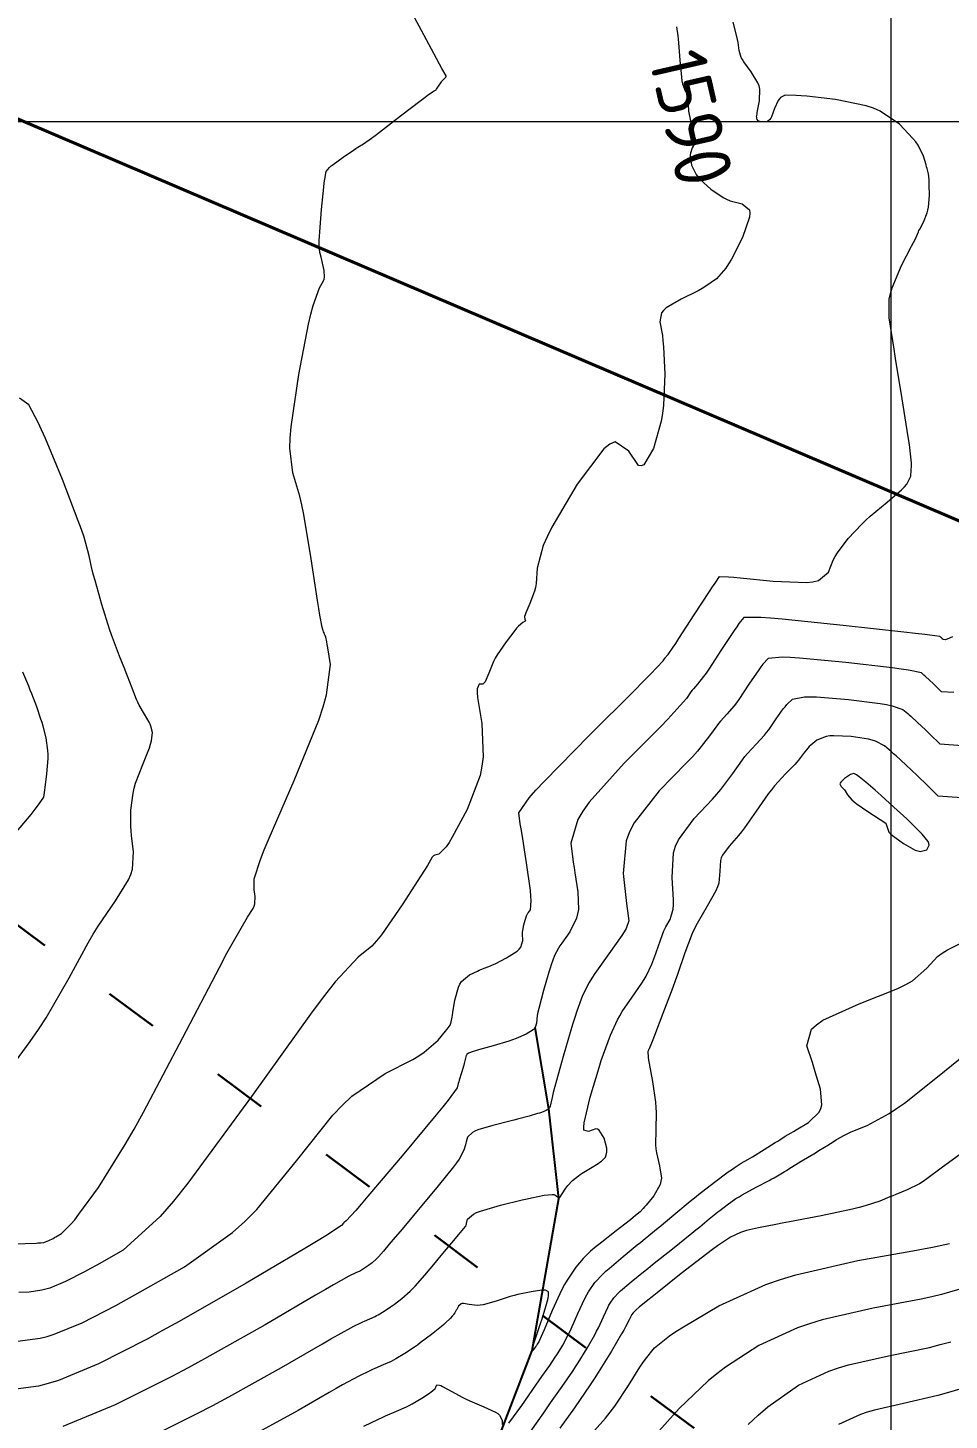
# Model space of a CAD drawing. Header units: millimetres. Extents: x 837475 to 838477, y 1189012 to 1191015.
# Drawn here: x 837618.9 to 837680.4, y 1190327.2 to 1190420.1 of the extents above; entities that cross this region are included whole.
import ezdxf

# ---------------------------------------------------------------- set-up
doc = ezdxf.new("R2010")
doc.units = ezdxf.units.MM
doc.header["$LTSCALE"] = 0.3
doc.linetypes.add('ACAD_ISO03W100', pattern=[30, 12, -18])
doc.layers.add('COORD', color=253, linetype='Continuous', lineweight=20)
doc.layers.add('CORREDORVIA', color=94, linetype='Continuous', lineweight=40)
for name, color, linetype, lineweight, true_color in [('COTAS 10', 7, 'Continuous', 9, 0x6e3e2d), ('COTAS INT', 7, 'Continuous', 5, 0x9fa19f), ('Escorrentias', 7, 'Continuous', 25, 0x00a8ad), ('Linea_Tendencia', 7, 'ACAD_ISO03W100', 30, 0xef3939)]:
    doc.layers.add(name, color=color, linetype=linetype, lineweight=lineweight, true_color=true_color)
doc.styles.get("Standard").update_dxf_attribs({"font": 'isocp2.shx', "bigfont": '@extfont2.shx'})

msp = doc.modelspace()

# ---------------------------------------------------------------- linework, layer by layer
at = {"layer": 'COORD'}
for p, q in [((837676.514, 1189013.872), (837676.514, 1191013.872)), ((837476.514, 1190413.872), (838476.514, 1190413.872))]:
    msp.add_line(p, q, dxfattribs=at)
at = {"layer": 'CORREDORVIA'}
msp.add_lwpolyline([(837918.48, 1189883.493), (837925.042, 1189453.383), (837902.497, 1189217.712), (837593.191, 1189234.399), (837666.017, 1189670.117), (837623.316, 1189818.024), (837548.503, 1190011.455), (837506.88, 1190461.595), (837936.282, 1190278.252), (837938.054, 1190355.403), (837933.054, 1190517.446), (837913.685, 1190646.739), (837916.913, 1190801.892), (837910.676, 1191000.965), (838213.029, 1190992.912), (838237.174, 1190821.339), (838237.001, 1190602.875), (838240.031, 1190437.198), (838238.102, 1190145.726), (838184.199, 1189898.277), (837758.842, 1190109.914), (837918.48, 1189883.493)], dxfattribs=at)
at = {"layer": 'COTAS 10'}
for points in [[(837662.179, 1190420.189), (837662.281, 1190419.605), (837662.306, 1190419.378), (837662.331, 1190419.122), (837662.411, 1190417.963), (837662.511, 1190416.833), (837662.549, 1190416.595), (837662.59, 1190416.39), (837662.776, 1190415.923), (837662.936, 1190415.662), (837662.962, 1190415.588), (837662.979, 1190415.513), (837662.975, 1190415.233), (837662.964, 1190414.858), (837662.978, 1190414.724), (837662.998, 1190414.575), (837663.131, 1190413.927), (837663.285, 1190413.298), (837663.349, 1190413.042), (837663.427, 1190412.747), (837663.431, 1190412.537), (837663.414, 1190412.471), (837663.39, 1190412.402), (837663.241, 1190412.127), (837663.113, 1190411.769), (837663.102, 1190411.649), (837663.102, 1190411.519), (837663.194, 1190410.973), (837663.489, 1190410.356), (837663.618, 1190410.182), (837663.766, 1190410.006), (837664.473, 1190409.358), (837665.304, 1190408.809), (837665.531, 1190408.695), (837665.758, 1190408.599), (837666.566, 1190408.389), (837667.057, 1190407.983), (837667.083, 1190407.762), (837667.062, 1190407.494), (837666.59, 1190406.134), (837665.85, 1190404.7), (837665.66, 1190404.384), (837665.476, 1190404.105), (837664.865, 1190403.389), (837664.155, 1190402.885), (837663.908, 1190402.739), (837663.64, 1190402.59), (837662.491, 1190402.027), (837661.489, 1190401.44), (837661.314, 1190401.277), (837661.183, 1190401.113), (837661.08, 1190400.516), (837661.243, 1190399.614), (837661.279, 1190399.258), (837661.312, 1190398.855), (837661.401, 1190397.016), (837661.325, 1190394.955), (837661.254, 1190394.412), (837661.161, 1190393.881), (837660.647, 1190392.063), (837659.997, 1190390.976), (837659.82, 1190390.906), (837659.643, 1190390.936), (837659.011, 1190391.879), (837658.1, 1190392.514), (837657.747, 1190392.35), (837657.349, 1190392.038), (837655.55, 1190389.687), (837653.873, 1190386.812), (837653.554, 1190386.171), (837653.297, 1190385.596), (837652.891, 1190384.08), (837652.819, 1190383.062), (837652.773, 1190382.802), (837652.714, 1190382.551), (837652.408, 1190381.722), (837652.125, 1190381.094), (837652.081, 1190380.969), (837652.052, 1190380.865), (837652.071, 1190380.668), (837652.123, 1190380.602), (837652.114, 1190380.581), (837652.095, 1190380.558), (837651.942, 1190380.466), (837651.635, 1190380.208), (837651.52, 1190380.08), (837651.391, 1190379.929), (837650.812, 1190379.178), (837650.23, 1190378.302), (837650.098, 1190378.072), (837649.979, 1190377.846), (837649.656, 1190377.073), (837649.411, 1190376.509), (837649.341, 1190376.415), (837649.271, 1190376.349), (837649.012, 1190376.333), (837648.879, 1190376.029), (837648.888, 1190375.781), (837648.918, 1190375.462), (837649.191, 1190373.717), (837649.288, 1190371.494), (837649.207, 1190370.873), (837649.078, 1190370.251), (837648.224, 1190367.983), (837647.227, 1190366.138), (837647.009, 1190365.781), (837646.816, 1190365.491), (837646.33, 1190365.001), (837646.067, 1190364.937), (837646.015, 1190364.915), (837645.972, 1190364.893), (837645.892, 1190364.798), (837645.571, 1190364.247), (837645.377, 1190363.936), (837645.137, 1190363.557), (837643.886, 1190361.618), (837642.494, 1190359.631), (837642.164, 1190359.222), (837641.858, 1190358.873), (837640.954, 1190358.125), (837639.408, 1190356.488), (837638.698, 1190355.58), (837637.865, 1190354.474), (837633.838, 1190348.839), (837629.586, 1190343.055), (837628.611, 1190341.856), (837627.724, 1190340.831), (837625.253, 1190338.585), (837623.51, 1190337.589), (837623.082, 1190337.353), (837622.678, 1190337.134), (837621.415, 1190336.488), (837620.37, 1190336.057), (837620.103, 1190335.974), (837619.845, 1190335.906), (837618.996, 1190335.793), (837618.303, 1190335.765)], [(837681.846, 1190368.725), (837679.651, 1190368.87), (837678.714, 1190369.801), (837678.474, 1190370.034), (837678.244, 1190370.256), (837677.483, 1190370.971), (837676.837, 1190371.556), (837676.679, 1190371.698), (837676.53, 1190371.83), (837676.064, 1190372.232), (837675.475, 1190372.536), (837675.248, 1190372.607), (837674.993, 1190372.671), (837673.841, 1190372.856), (837672.68, 1190372.908), (837672.419, 1190372.889), (837672.185, 1190372.856), (837671.558, 1190372.616), (837671.145, 1190372.274), (837671.045, 1190372.177), (837670.952, 1190372.078), (837670.67, 1190371.711), (837670.338, 1190371.274), (837670.214, 1190371.131), (837670.076, 1190370.98), (837669.461, 1190370.353), (837668.73, 1190369.555), (837668.519, 1190369.295), (837668.305, 1190369.018), (837667.5, 1190367.876), (837666.72, 1190366.756), (837666.521, 1190366.493), (837666.33, 1190366.25), (837665.703, 1190365.544), (837665.256, 1190364.939), (837665.178, 1190364.76), (837665.12, 1190364.576), (837665.078, 1190363.871), (837665.003, 1190363.064), (837664.925, 1190362.815), (837664.822, 1190362.555), (837664.243, 1190361.527), (837663.562, 1190360.381), (837663.394, 1190360.047), (837663.236, 1190359.706), (837662.741, 1190358.415), (837662.253, 1190356.981), (837662.099, 1190356.551), (837661.937, 1190356.106), (837661.285, 1190354.376), (837660.714, 1190352.904), (837660.604, 1190352.621), (837660.514, 1190352.392), (837660.362, 1190352.016), (837660.339, 1190351.976), (837660.33, 1190351.958), (837660.321, 1190351.938), (837660.28, 1190351.843), (837660.298, 1190351.468), (837660.325, 1190351.271), (837660.362, 1190351.034), (837660.578, 1190349.842), (837660.784, 1190348.464), (837660.815, 1190348.109), (837660.835, 1190347.766), (837660.816, 1190346.624), (837660.797, 1190345.605), (837660.818, 1190345.34), (837660.851, 1190345.081), (837661.063, 1190344.207), (837661.176, 1190343.397), (837661.146, 1190343.179), (837661.09, 1190342.963), (837660.664, 1190342.207), (837660.162, 1190341.594), (837660.057, 1190341.468), (837659.967, 1190341.363), (837659.765, 1190341.141), (837659.457, 1190340.889), (837659.299, 1190340.764), (837659.111, 1190340.615), (837658.17, 1190339.878), (837657.209, 1190339.126), (837657.008, 1190338.969), (837656.835, 1190338.833), (837656.446, 1190338.523), (837656.172, 1190338.256), (837656.071, 1190338.147), (837655.96, 1190338.023), (837655.468, 1190337.445), (837654.886, 1190336.59), (837654.717, 1190336.291), (837654.544, 1190335.964), (837653.893, 1190334.558), (837653.346, 1190333.273), (837653.238, 1190333.023), (837653.15, 1190332.819), (837652.992, 1190332.464), (837652.957, 1190332.407), (837652.946, 1190332.391), (837652.936, 1190332.374), (837652.894, 1190332.313), (837652.835, 1190332.23), (837652.814, 1190332.2), (837652.79, 1190332.166), (837652.686, 1190332.016), (837652.593, 1190331.9), (837652.576, 1190331.886), (837652.562, 1190331.881), (837652.546, 1190331.932), (837652.597, 1190332.143), (837652.626, 1190332.24), (837652.662, 1190332.353), (837652.845, 1190332.898), (837653.071, 1190333.565), (837653.133, 1190333.755), (837653.196, 1190333.948), (837653.42, 1190334.663), (837653.591, 1190335.283), (837653.621, 1190335.415), (837653.642, 1190335.53), (837653.653, 1190335.805), (837653.45, 1190335.906), (837653.337, 1190335.912), (837653.199, 1190335.908), (837652.492, 1190335.815), (837651.604, 1190335.624), (837651.351, 1190335.558), (837651.095, 1190335.487), (837650.148, 1190335.185), (837649.283, 1190334.943), (837649.08, 1190334.911), (837648.893, 1190334.893), (837648.349, 1190334.953), (837647.97, 1190335.03), (837647.887, 1190335.024), (837647.814, 1190335.006), (837647.631, 1190334.839), (837647.522, 1190334.624), (837647.495, 1190334.575), (837647.47, 1190334.531), (837647.394, 1190334.412), (837647.306, 1190334.298), (837647.274, 1190334.257), (837647.238, 1190334.213), (837647.081, 1190334.022), (837646.782, 1190333.728), (837646.657, 1190333.619), (837646.514, 1190333.499), (837645.845, 1190332.966), (837645.091, 1190332.399), (837644.894, 1190332.256), (837644.702, 1190332.12), (837644.051, 1190331.683), (837643.456, 1190331.327), (837643.299, 1190331.242), (837643.146, 1190331.163), (837642.622, 1190330.928), (837642.067, 1190330.694), (837641.895, 1190330.616), (837641.714, 1190330.533), (837640.991, 1190330.181), (837639.898, 1190329.595), (837639.484, 1190329.363), (837639.02, 1190329.1), (837636.943, 1190327.899), (837634.044, 1190326.306)], [(837681.621, 1190336.141), (837679.881, 1190335.627), (837679.233, 1190335.474), (837678.513, 1190335.317), (837675.312, 1190334.709), (837671.907, 1190333.94), (837671.059, 1190333.68), (837670.251, 1190333.401), (837667.675, 1190332.226), (837665.456, 1190330.785), (837664.874, 1190330.339), (837664.305, 1190329.871), (837662.366, 1190328.011), (837660.802, 1190326.277)]]:
    msp.add_lwpolyline(points, dxfattribs=at)
at = {"layer": 'COTAS INT'}
for points in [[(837617.966, 1190338.998), (837619.474, 1190339.049), (837619.562, 1190339.067), (837619.594, 1190339.071), (837619.629, 1190339.074), (837619.78, 1190339.08), (837619.966, 1190339.104), (837620.022, 1190339.119), (837620.081, 1190339.137), (837620.31, 1190339.232), (837620.586, 1190339.373), (837620.674, 1190339.421), (837620.768, 1190339.473), (837621.149, 1190339.69), (837621.779, 1190340.31), (837622.03, 1190340.616), (837622.313, 1190340.979), (837623.612, 1190342.772), (837625.398, 1190345.627), (837625.989, 1190346.658), (837626.621, 1190347.795), (837629.254, 1190352.772), (837631.683, 1190357.446), (837632.188, 1190358.392), (837632.619, 1190359.186), (837633.568, 1190360.795), (837633.934, 1190361.385), (837633.997, 1190361.538), (837634.043, 1190361.685), (837634.074, 1190362.176), (837634.015, 1190362.636), (837634.006, 1190362.763), (837633.999, 1190362.891), (837633.999, 1190363.353), (837634.421, 1190364.641), (837634.681, 1190365.289), (837635.003, 1190366.064), (837636.683, 1190369.916), (837638.32, 1190373.947), (837638.615, 1190374.836), (837638.842, 1190375.625), (837639.088, 1190377.653), (837638.921, 1190378.775), (837638.886, 1190378.994), (837638.856, 1190379.173), (837638.79, 1190379.485), (837638.758, 1190379.541), (837638.742, 1190379.575), (837638.714, 1190379.642), (837638.687, 1190379.716), (837638.678, 1190379.737), (837638.67, 1190379.758), (837638.638, 1190379.837), (837638.601, 1190379.934), (837638.59, 1190379.967), (837638.578, 1190380.002), (837638.532, 1190380.15), (837638.391, 1190380.949), (837638.319, 1190381.394), (837638.234, 1190381.936), (837637.809, 1190384.705), (837637.309, 1190387.654), (837637.176, 1190388.31), (837637.045, 1190388.896), (837636.596, 1190390.433), (837636.391, 1190392.099), (837636.415, 1190392.766), (837636.474, 1190393.522), (837636.98, 1190396.998), (837637.64, 1190400.353), (837637.796, 1190401.034), (837637.94, 1190401.607), (837638.366, 1190402.778), (837638.627, 1190403.241), (837638.668, 1190403.367), (837638.695, 1190403.492), (837638.679, 1190403.937), (837638.582, 1190404.339), (837638.558, 1190404.438), (837638.536, 1190404.531), (837638.465, 1190404.822), (837638.408, 1190405.07), (837638.395, 1190405.136), (837638.382, 1190405.201), (837638.343, 1190405.428), (837638.348, 1190405.958), (837638.363, 1190406.214), (837638.383, 1190406.517), (837638.504, 1190408.007), (837638.647, 1190409.492), (837638.681, 1190409.792), (837638.713, 1190410.045), (837638.809, 1190410.554), (837639.032, 1190410.817), (837639.144, 1190410.915), (837639.277, 1190411.022), (837639.941, 1190411.499), (837640.639, 1190411.967), (837640.794, 1190412.07), (837640.933, 1190412.16), (837641.297, 1190412.39), (837641.832, 1190412.769), (837642.079, 1190412.954), (837642.369, 1190413.174), (837643.772, 1190414.259), (837645.141, 1190415.312), (837645.409, 1190415.512), (837645.629, 1190415.673), (837646.022, 1190415.921), (837646.115, 1190415.963), (837646.145, 1190415.993), (837646.178, 1190416.031), (837646.312, 1190416.234), (837646.459, 1190416.463), (837646.499, 1190416.518), (837646.539, 1190416.568), (837646.68, 1190416.719), (837646.785, 1190416.828), (837646.802, 1190416.852), (837646.813, 1190416.874), (837646.81, 1190416.934), (837646.535, 1190417.423), (837646.375, 1190417.715), (837646.179, 1190418.076), (837645.168, 1190419.945), (837644.139, 1190421.833)], [(837618.211, 1190332.506), (837619.724, 1190332.708), (837620.183, 1190332.828), (837620.659, 1190332.976), (837622.521, 1190333.745), (837624.77, 1190334.896), (837625.49, 1190335.285), (837626.253, 1190335.706), (837629.357, 1190337.479), (837632.561, 1190339.763), (837633.385, 1190340.504), (837634.182, 1190341.293), (837636.837, 1190344.538), (837639.249, 1190347.592), (837639.894, 1190348.262), (837640.529, 1190348.855), (837642.74, 1190350.36), (837644.588, 1190351.314), (837644.994, 1190351.56), (837645.355, 1190351.798), (837646.278, 1190352.592), (837646.782, 1190353.198), (837646.88, 1190353.318), (837646.959, 1190353.416), (837647.091, 1190353.6), (837647.108, 1190353.663), (837647.115, 1190353.686), (837647.122, 1190353.711), (837647.156, 1190353.822), (837647.216, 1190354.12), (837647.24, 1190354.264), (837647.268, 1190354.434), (837647.392, 1190355.268), (837647.63, 1190356.138), (837647.729, 1190356.33), (837647.841, 1190356.502), (837648.366, 1190356.947), (837648.904, 1190357.206), (837649.025, 1190357.261), (837649.134, 1190357.308), (837649.425, 1190357.415), (837649.771, 1190357.552), (837649.915, 1190357.618), (837650.08, 1190357.696), (837650.848, 1190358.078), (837651.564, 1190358.539), (837651.696, 1190358.666), (837651.8, 1190358.793), (837651.935, 1190359.252), (837651.913, 1190359.691), (837651.917, 1190359.805), (837651.926, 1190359.917), (837651.998, 1190360.296), (837652.089, 1190360.605), (837652.11, 1190360.673), (837652.129, 1190360.734), (837652.184, 1190360.888), (837652.249, 1190361.014), (837652.275, 1190361.056), (837652.305, 1190361.101), (837652.44, 1190361.29), (837652.497, 1190361.9), (837652.476, 1190362.21), (837652.44, 1190362.581), (837652.179, 1190364.433), (837651.878, 1190366.312), (837651.818, 1190366.7), (837651.766, 1190367.032), (837651.662, 1190367.753), (837652.357, 1190368.757), (837652.81, 1190369.266), (837653.376, 1190369.876), (837656.361, 1190372.914), (837659.381, 1190375.927), (837659.97, 1190376.52), (837660.451, 1190377.009), (837661.295, 1190377.906), (837661.434, 1190378.103), (837661.471, 1190378.151), (837661.508, 1190378.196), (837661.634, 1190378.334), (837661.975, 1190378.809), (837662.147, 1190379.067), (837662.353, 1190379.38), (837663.376, 1190380.963), (837664.391, 1190382.535), (837664.592, 1190382.84), (837664.758, 1190383.089), (837665.066, 1190383.516), (837665.662, 1190383.506), (837666.01, 1190383.478), (837666.437, 1190383.44), (837668.637, 1190383.212), (837670.856, 1190383.124), (837671.295, 1190383.173), (837671.658, 1190383.254), (837672.334, 1190383.814), (837672.643, 1190384.625), (837672.774, 1190384.865), (837672.926, 1190385.111), (837673.638, 1190386.054), (837674.55, 1190387.028), (837674.827, 1190387.293), (837675.115, 1190387.556), (837676.243, 1190388.489), (837677.212, 1190389.314), (837677.4, 1190389.509), (837677.553, 1190389.689), (837677.816, 1190390.216), (837677.847, 1190390.615), (837677.854, 1190390.713), (837677.86, 1190390.807), (837677.877, 1190391.106), (837677.787, 1190391.921), (837677.726, 1190392.341), (837677.65, 1190392.845), (837677.246, 1190395.369), (837676.803, 1190398.069), (837676.703, 1190398.684), (837676.613, 1190399.243), (837676.369, 1190400.784), (837676.388, 1190402.031), (837676.463, 1190402.404), (837676.57, 1190402.789), (837677.207, 1190404.283), (837677.88, 1190405.56), (837678.008, 1190405.809), (837678.11, 1190406.013), (837678.271, 1190406.37), (837678.329, 1190406.53), (837678.367, 1190406.608), (837678.415, 1190406.702), (837678.668, 1190407.166), (837678.921, 1190407.78), (837678.969, 1190407.969), (837679.008, 1190408.167), (837679.069, 1190408.946), (837679.057, 1190409.673), (837679.05, 1190409.837), (837679.041, 1190409.985), (837678.995, 1190410.382), (837678.912, 1190410.742), (837678.879, 1190410.866), (837678.843, 1190411.001), (837678.678, 1190411.575), (837678.317, 1190412.293), (837678.156, 1190412.518), (837677.969, 1190412.755), (837677.076, 1190413.703), (837675.773, 1190414.578), (837675.327, 1190414.769), (837674.845, 1190414.936), (837672.796, 1190415.352), (837670.89, 1190415.561), (837670.498, 1190415.597), (837670.163, 1190415.625), (837669.444, 1190415.646), (837669.13, 1190415.483), (837669.051, 1190415.394), (837668.976, 1190415.287), (837668.736, 1190414.74), (837668.531, 1190414.199), (837668.477, 1190414.095), (837668.426, 1190414.01), (837668.252, 1190413.87), (837668.088, 1190413.864), (837668.043, 1190413.863), (837667.997, 1190413.864), (837667.831, 1190413.869), (837667.692, 1190413.898), (837667.663, 1190413.913), (837667.638, 1190413.93), (837667.581, 1190414.018), (837667.555, 1190414.109), (837667.55, 1190414.128), (837667.545, 1190414.146), (837667.534, 1190414.19), (837667.56, 1190414.37), (837667.579, 1190414.474), (837667.602, 1190414.601), (837667.73, 1190415.256), (837667.742, 1190416.045), (837667.693, 1190416.257), (837667.62, 1190416.466), (837667.169, 1190417.2), (837666.682, 1190417.854), (837666.587, 1190418.012), (837666.51, 1190418.161), (837666.375, 1190418.618), (837666.3, 1190419.149), (837666.26, 1190419.345), (837666.212, 1190419.561), (837665.969, 1190420.518)], [(837616.777, 1190349.423), (837619.062, 1190352.501), (837619.61, 1190353.307), (837620.121, 1190354.092), (837621.663, 1190356.761), (837622.929, 1190359.09), (837623.268, 1190359.661), (837623.6, 1190360.201), (837624.757, 1190361.884), (837625.623, 1190363.283), (837625.773, 1190363.644), (837625.883, 1190363.993), (837625.956, 1190365.157), (837625.817, 1190366.247), (837625.795, 1190366.549), (837625.779, 1190366.852), (837625.777, 1190367.947), (837625.924, 1190369.081), (837626.002, 1190369.408), (837626.095, 1190369.741), (837626.565, 1190370.991), (837627.016, 1190372.101), (837627.097, 1190372.346), (837627.159, 1190372.563), (837627.227, 1190373.122), (837627.112, 1190373.54), (837627.058, 1190373.669), (837626.995, 1190373.803), (837626.692, 1190374.337), (837626.342, 1190374.95), (837626.25, 1190375.134), (837626.161, 1190375.325), (837625.857, 1190376.067), (837625.552, 1190376.873), (837625.462, 1190377.103), (837625.37, 1190377.336), (837625.017, 1190378.206), (837624.613, 1190379.276), (837624.489, 1190379.636), (837624.359, 1190380.023), (837623.847, 1190381.652), (837623.386, 1190383.252), (837623.288, 1190383.622), (837623.203, 1190383.959), (837623.005, 1190384.912), (837622.661, 1190386.144), (837622.484, 1190386.657), (837622.271, 1190387.245), (837621.207, 1190389.991), (837620.075, 1190392.724), (837619.819, 1190393.304), (837619.588, 1190393.808), (837618.96, 1190394.989), (837618.354, 1190395.419)], [(837680.611, 1190379.506), (837680.25, 1190379.352), (837680.176, 1190379.328), (837680.113, 1190379.312), (837679.979, 1190379.321), (837679.922, 1190379.378), (837679.907, 1190379.392), (837679.893, 1190379.405), (837679.846, 1190379.449), (837679.807, 1190379.485), (837679.797, 1190379.493), (837679.788, 1190379.501), (837679.76, 1190379.526), (837678.757, 1190379.65), (837678.134, 1190379.721), (837677.361, 1190379.808), (837673.32, 1190380.253), (837669.249, 1190380.67), (837668.458, 1190380.738), (837667.812, 1190380.786), (837666.689, 1190380.791), (837666.355, 1190380.385), (837666.205, 1190380.175), (837666.032, 1190379.921), (837665.2, 1190378.65), (837664.349, 1190377.353), (837664.164, 1190377.083), (837664, 1190376.852), (837663.59, 1190376.339), (837663.313, 1190376.036), (837663.233, 1190375.937), (837663.152, 1190375.832), (837662.846, 1190375.399), (837662.019, 1190374.446), (837661.608, 1190374.013), (837661.119, 1190373.508), (837658.696, 1190371.072), (837656.365, 1190368.481), (837655.933, 1190367.877), (837655.594, 1190367.323), (837655.14, 1190365.734), (837655.302, 1190364.467), (837655.35, 1190364.116), (837655.4, 1190363.765), (837655.594, 1190362.497), (837655.637, 1190361.315), (837655.591, 1190361.018), (837655.521, 1190360.735), (837655.06, 1190359.821), (837654.525, 1190359.074), (837654.408, 1190358.896), (837654.305, 1190358.73), (837654.047, 1190358.236), (837653.831, 1190357.627), (837653.756, 1190357.389), (837653.673, 1190357.121), (837653.317, 1190355.901), (837653, 1190354.706), (837652.942, 1190354.453), (837652.897, 1190354.234), (837652.845, 1190353.726), (837652.761, 1190353.439), (837652.696, 1190353.359), (837652.613, 1190353.279), (837652.165, 1190352.991), (837651.48, 1190352.696), (837651.249, 1190352.612), (837650.999, 1190352.527), (837649.946, 1190352.211), (837648.98, 1190351.94), (837648.785, 1190351.884), (837648.622, 1190351.835), (837648.297, 1190351.724), (837648.195, 1190351.637), (837648.173, 1190351.604), (837648.154, 1190351.567), (837648.108, 1190351.399), (837648.051, 1190351.131), (837648.024, 1190351.031), (837647.993, 1190350.919), (837647.844, 1190350.424), (837647.691, 1190349.925), (837647.657, 1190349.811), (837647.627, 1190349.708), (837647.549, 1190349.424), (837646.954, 1190348.597), (837646.598, 1190348.151), (837646.16, 1190347.611), (837643.883, 1190344.879), (837641.596, 1190342.178), (837641.149, 1190341.658), (837640.784, 1190341.237), (837640.143, 1190340.54), (837640.028, 1190340.462), (837639.994, 1190340.431), (837639.961, 1190340.396), (837639.835, 1190340.237), (837638.779, 1190339.532), (837638.159, 1190339.153), (837637.397, 1190338.694), (837633.461, 1190336.374), (837628.995, 1190333.822), (837627.898, 1190333.217), (837626.862, 1190332.657), (837623.626, 1190331.001), (837620.948, 1190329.896), (837620.263, 1190329.682), (837619.604, 1190329.509), (837617.427, 1190329.219)], [(837680.69, 1190375.783), (837679.87, 1190375.837), (837679.519, 1190376.185), (837679.429, 1190376.273), (837679.343, 1190376.356), (837679.059, 1190376.623), (837678.817, 1190376.842), (837678.758, 1190376.895), (837678.702, 1190376.944), (837678.528, 1190377.094), (837677.663, 1190377.279), (837677.172, 1190377.35), (837676.571, 1190377.429), (837673.494, 1190377.787), (837670.393, 1190378.082), (837669.778, 1190378.122), (837669.269, 1190378.143), (837668.312, 1190378.066), (837667.951, 1190377.682), (837667.819, 1190377.509), (837667.672, 1190377.307), (837667.023, 1190376.337), (837666.345, 1190375.327), (837666.181, 1190375.099), (837666.025, 1190374.894), (837665.547, 1190374.344), (837665.119, 1190373.875), (837664.995, 1190373.723), (837664.87, 1190373.56), (837664.397, 1190372.891), (837663.586, 1190371.883), (837663.246, 1190371.507), (837662.856, 1190371.089), (837661.032, 1190369.229), (837659.354, 1190367.086), (837659.056, 1190366.489), (837658.831, 1190365.89), (837658.619, 1190363.715), (837658.837, 1190361.902), (837658.883, 1190361.532), (837658.922, 1190361.218), (837659.01, 1190360.561), (837658.833, 1190360.049), (837658.706, 1190359.827), (837658.545, 1190359.57), (837657.679, 1190358.351), (837656.745, 1190357.047), (837656.542, 1190356.736), (837656.362, 1190356.447), (837655.91, 1190355.584), (837655.534, 1190354.52), (837655.402, 1190354.105), (837655.257, 1190353.636), (837654.635, 1190351.506), (837654.073, 1190349.494), (837653.967, 1190349.1), (837653.882, 1190348.777), (837653.755, 1190348.2), (837653.721, 1190348.084), (837653.695, 1190348.052), (837653.662, 1190348.02), (837653.481, 1190347.904), (837653.169, 1190347.775), (837653.052, 1190347.735), (837652.923, 1190347.692), (837652.348, 1190347.524), (837651.577, 1190347.32), (837651.325, 1190347.255), (837651.056, 1190347.187), (837649.941, 1190346.911), (837648.937, 1190346.61), (837648.737, 1190346.526), (837648.571, 1190346.441), (837648.252, 1190346.133), (837648.155, 1190345.808), (837648.129, 1190345.713), (837648.102, 1190345.616), (837648.007, 1190345.249), (837647.686, 1190344.652), (837647.517, 1190344.41), (837647.314, 1190344.135), (837646.29, 1190342.866), (837644.634, 1190340.901), (837643.873, 1190339.996), (837643.291, 1190339.303), (837643.151, 1190339.136), (837643.02, 1190338.98), (837642.625, 1190338.507), (837642.307, 1190338.145), (837642.224, 1190338.059), (837642.144, 1190337.979), (837641.876, 1190337.743), (837641.634, 1190337.561), (837641.57, 1190337.515), (837641.509, 1190337.472), (837641.3, 1190337.331), (837641.109, 1190337.217), (837641.059, 1190337.19), (837641.01, 1190337.164), (837640.841, 1190337.089), (837640.663, 1190337.014), (837640.608, 1190336.989), (837640.55, 1190336.962), (837640.318, 1190336.849), (837639.31, 1190336.277), (837638.762, 1190335.961), (837638.099, 1190335.575), (837634.732, 1190333.613), (837630.688, 1190331.326), (837629.598, 1190330.736), (837628.52, 1190330.164), (837624.732, 1190328.257), (837621.237, 1190326.815)], [(837617.657, 1190365.91), (837619.115, 1190367.658), (837619.394, 1190368.002), (837619.618, 1190368.285), (837619.98, 1190368.799), (837620.015, 1190369.109), (837620.034, 1190369.263), (837620.057, 1190369.446), (837620.175, 1190370.352), (837620.256, 1190371.388), (837620.255, 1190371.654), (837620.245, 1190371.91), (837620.126, 1190372.755), (837619.917, 1190373.552), (837619.85, 1190373.776), (837619.779, 1190374.003), (837619.493, 1190374.836), (837619.161, 1190375.704), (837619.062, 1190375.952), (837618.959, 1190376.204), (837618.564, 1190377.142)], [(837625.837, 1190325.514), (837630.152, 1190327.657), (837631.256, 1190328.23), (837632.321, 1190328.794), (837635.837, 1190330.756), (837638.56, 1190332.338), (837639.123, 1190332.662), (837639.604, 1190332.936), (837640.655, 1190333.515), (837641.132, 1190333.747), (837641.251, 1190333.803), (837641.365, 1190333.854), (837641.732, 1190334.009), (837642.078, 1190334.164), (837642.179, 1190334.216), (837642.282, 1190334.272), (837642.675, 1190334.507), (837643.106, 1190334.796), (837643.232, 1190334.886), (837643.363, 1190334.98), (837643.861, 1190335.355), (837644.414, 1190335.841), (837644.578, 1190336.005), (837644.748, 1190336.182), (837645.403, 1190336.927), (837646.097, 1190337.76), (837646.291, 1190337.992), (837646.486, 1190338.225), (837647.197, 1190339.072), (837647.777, 1190339.762), (837647.888, 1190339.895), (837647.979, 1190340.004), (837648.132, 1190340.191), (837648.159, 1190340.275), (837648.171, 1190340.32), (837648.184, 1190340.374), (837648.25, 1190340.646), (837648.633, 1190340.992), (837648.847, 1190341.092), (837649.108, 1190341.195), (837650.442, 1190341.585), (837651.886, 1190341.933), (837652.217, 1190342.009), (837652.518, 1190342.077), (837653.358, 1190342.249), (837653.887, 1190342.301), (837653.992, 1190342.293), (837654.079, 1190342.276), (837654.247, 1190342.133), (837654.327, 1190342.041), (837654.36, 1190342.056), (837654.397, 1190342.089), (837654.569, 1190342.352), (837654.796, 1190342.716), (837654.868, 1190342.812), (837654.944, 1190342.905), (837655.252, 1190343.226), (837655.637, 1190343.539), (837655.761, 1190343.628), (837655.894, 1190343.718), (837656.439, 1190344.05), (837656.956, 1190344.368), (837657.071, 1190344.449), (837657.174, 1190344.527), (837657.445, 1190344.783), (837657.548, 1190345.122), (837657.544, 1190345.253), (837657.528, 1190345.399), (837657.353, 1190346.057), (837657.034, 1190346.587), (837656.927, 1190346.652), (837656.811, 1190346.681), (837656.321, 1190346.491), (837656.005, 1190346.586), (837655.999, 1190346.795), (837656.029, 1190347.084), (837656.428, 1190348.785), (837657.018, 1190350.771), (837657.167, 1190351.239), (837657.309, 1190351.67), (837657.773, 1190352.932), (837658.255, 1190353.947), (837658.41, 1190354.224), (837658.573, 1190354.498), (837659.237, 1190355.471), (837659.875, 1190356.392), (837660.022, 1190356.633), (837660.156, 1190356.868), (837660.533, 1190357.665), (837660.804, 1190358.383), (837660.871, 1190358.568), (837660.935, 1190358.747), (837661.138, 1190359.342), (837661.344, 1190359.878), (837661.409, 1190360.02), (837661.479, 1190360.158), (837661.762, 1190360.634), (837661.969, 1190361.342), (837661.99, 1190361.626), (837661.997, 1190361.95), (837661.891, 1190363.438), (837661.991, 1190365.102), (837662.128, 1190365.535), (837662.312, 1190365.958), (837663.368, 1190367.387), (837664.593, 1190368.67), (837664.883, 1190369), (837665.153, 1190369.319), (837665.949, 1190370.383), (837666.587, 1190371.289), (837666.757, 1190371.509), (837666.924, 1190371.715), (837667.504, 1190372.348), (837668.051, 1190372.937), (837668.197, 1190373.115), (837668.342, 1190373.3), (837668.846, 1190374.024), (837669.312, 1190374.692), (837669.432, 1190374.843), (837669.548, 1190374.978), (837669.935, 1190375.341), (837670.727, 1190375.499), (837671.099, 1190375.505), (837671.537, 1190375.495), (837673.667, 1190375.322), (837675.782, 1190375.05), (837676.21, 1190374.978), (837676.569, 1190374.907), (837677.296, 1190374.663), (837677.616, 1190374.387), (837677.718, 1190374.296), (837677.827, 1190374.199), (837678.271, 1190373.797), (837678.793, 1190373.306), (837678.952, 1190373.153), (837679.116, 1190372.993), (837679.76, 1190372.353), (837681.268, 1190372.254)], [(837676.146, 1190367.08), (837676.359, 1190366.471), (837676.472, 1190366.361), (837676.611, 1190366.239), (837677.329, 1190365.707), (837678.108, 1190365.274), (837678.285, 1190365.215), (837678.445, 1190365.182), (837678.883, 1190365.282), (837679.038, 1190365.61), (837679.019, 1190365.721), (837678.974, 1190365.84), (837678.589, 1190366.346), (837677.959, 1190366.964), (837677.759, 1190367.155), (837677.548, 1190367.354), (837676.695, 1190368.145), (837675.847, 1190368.914), (837675.64, 1190369.099), (837675.443, 1190369.273), (837674.832, 1190369.8), (837674.381, 1190370.164), (837674.286, 1190370.235), (837674.204, 1190370.292), (837674.015, 1190370.39), (837673.859, 1190370.346), (837673.797, 1190370.314), (837673.727, 1190370.274), (837673.409, 1190370.057), (837673.148, 1190369.81), (837673.115, 1190369.75), (837673.098, 1190369.694), (837673.179, 1190369.522), (837673.359, 1190369.348), (837673.405, 1190369.29), (837673.449, 1190369.229), (837673.593, 1190368.972), (837673.882, 1190368.627), (837674.018, 1190368.51), (837674.177, 1190368.383), (837674.954, 1190367.845), (837676.146, 1190367.08)], [(837651.005, 1190327.038), (837651.858, 1190328.228), (837652.792, 1190329.572), (837653.005, 1190329.876), (837653.197, 1190330.152), (837653.724, 1190330.901), (837654.1, 1190331.449), (837654.197, 1190331.596), (837654.292, 1190331.742), (837654.609, 1190332.255), (837654.942, 1190332.881), (837655.048, 1190333.099), (837655.159, 1190333.336), (837655.607, 1190334.351), (837656.075, 1190335.363), (837656.199, 1190335.599), (837656.321, 1190335.814), (837656.741, 1190336.43), (837657.276, 1190336.993), (837657.47, 1190337.176), (837657.685, 1190337.371), (837658.629, 1190338.17), (837659.567, 1190338.932), (837659.778, 1190339.103), (837659.968, 1190339.257), (837660.481, 1190339.669), (837660.965, 1190340.064), (837661.138, 1190340.207), (837661.327, 1190340.365), (837662.149, 1190341.058), (837663.109, 1190341.853), (837663.385, 1190342.075), (837663.665, 1190342.298), (837664.713, 1190343.112), (837665.643, 1190343.806), (837665.848, 1190343.953), (837666.031, 1190344.08), (837666.505, 1190344.378), (837666.937, 1190344.623), (837667.094, 1190344.716), (837667.268, 1190344.821), (837668.03, 1190345.294), (837668.776, 1190345.762), (837668.939, 1190345.864), (837669.083, 1190345.954), (837669.447, 1190346.179), (837669.831, 1190346.409), (837669.988, 1190346.503), (837670.167, 1190346.61), (837670.997, 1190347.102), (837671.712, 1190347.794), (837671.819, 1190348.026), (837671.887, 1190348.277), (837671.8, 1190349.327), (837671.451, 1190350.481), (837671.352, 1190350.796), (837671.253, 1190351.109), (837670.888, 1190352.224), (837671.197, 1190353.322), (837671.523, 1190353.625), (837671.953, 1190353.927), (837674.374, 1190355.013), (837676.953, 1190356.037), (837677.482, 1190356.3), (837677.932, 1190356.554), (837678.888, 1190357.399), (837679.612, 1190358.186), (837679.915, 1190358.405), (837680.262, 1190358.623), (837681.886, 1190359.412)], [(837652.462, 1190326.504), (837653.325, 1190327.742), (837653.554, 1190328.069), (837653.778, 1190328.389), (837654.554, 1190329.489), (837655.265, 1190330.523), (837655.449, 1190330.802), (837655.627, 1190331.077), (837656.225, 1190332.046), (837656.735, 1190332.944), (837656.857, 1190333.175), (837656.972, 1190333.399), (837657.32, 1190334.144), (837657.606, 1190334.763), (837657.682, 1190334.907), (837657.756, 1190335.038), (837658.013, 1190335.414), (837658.34, 1190335.759), (837658.459, 1190335.87), (837658.59, 1190335.989), (837659.166, 1190336.477), (837659.987, 1190337.14), (837660.273, 1190337.369), (837660.584, 1190337.618), (837661.916, 1190338.681), (837663.205, 1190339.709), (837663.487, 1190339.937), (837663.738, 1190340.14), (837664.376, 1190340.665), (837664.818, 1190341.032), (837664.945, 1190341.134), (837665.075, 1190341.237), (837665.558, 1190341.612), (837666.158, 1190342.022), (837666.361, 1190342.147), (837666.58, 1190342.276), (837667.504, 1190342.783), (837668.364, 1190343.238), (837668.544, 1190343.334), (837668.697, 1190343.417), (837669.038, 1190343.611), (837669.37, 1190343.816), (837669.518, 1190343.906), (837669.69, 1190344.011), (837670.514, 1190344.513), (837671.351, 1190345.021), (837671.531, 1190345.13), (837671.689, 1190345.225), (837672.074, 1190345.456), (837672.339, 1190345.62), (837672.422, 1190345.673), (837672.509, 1190345.73), (837672.858, 1190345.964), (837673.401, 1190346.264), (837673.612, 1190346.363), (837673.848, 1190346.469), (837674.915, 1190346.91), (837676.386, 1190347.701), (837676.876, 1190348.028), (837677.402, 1190348.402), (837679.6, 1190350.144), (837681.945, 1190352.033)], [(837681.399, 1190345.195), (837679.84, 1190344.051), (837678.903, 1190343.333), (837678.656, 1190343.169), (837678.414, 1190343.02), (837677.584, 1190342.608), (837676.821, 1190342.303), (837676.622, 1190342.22), (837676.427, 1190342.139), (837675.767, 1190341.854), (837674.785, 1190341.536), (837674.388, 1190341.434), (837673.936, 1190341.326), (837671.851, 1190340.885), (837669.723, 1190340.469), (837669.245, 1190340.377), (837668.813, 1190340.295), (837667.655, 1190340.083), (837666.854, 1190339.897), (837666.648, 1190339.831), (837666.45, 1190339.76), (837665.791, 1190339.452), (837664.915, 1190338.869), (837664.579, 1190338.623), (837664.203, 1190338.342), (837662.508, 1190337.021), (837660.887, 1190335.731), (837660.557, 1190335.468), (837660.279, 1190335.246), (837659.704, 1190334.785), (837659.494, 1190334.607), (837659.447, 1190334.564), (837659.404, 1190334.524), (837659.285, 1190334.399), (837659.192, 1190334.262), (837659.165, 1190334.214), (837659.137, 1190334.162), (837659.033, 1190333.938), (837658.785, 1190333.462), (837658.667, 1190333.251), (837658.527, 1190333.006), (837657.841, 1190331.836), (837656.962, 1190330.413), (837656.7, 1190330.007), (837656.429, 1190329.597), (837655.384, 1190328.077), (837654.413, 1190326.704)], [(837656.169, 1190325.931), (837657.456, 1190327.384), (837657.771, 1190327.779), (837658.067, 1190328.171), (837658.986, 1190329.56), (837659.739, 1190330.778), (837659.93, 1190331.062), (837660.114, 1190331.323), (837660.718, 1190332.073), (837661.715, 1190332.867), (837662.147, 1190333.155), (837662.647, 1190333.472), (837665.014, 1190334.867), (837668.146, 1190336.296), (837669.128, 1190336.635), (837670.159, 1190336.95), (837674.299, 1190337.885), (837677.952, 1190338.534), (837678.677, 1190338.668), (837679.276, 1190338.782), (837680.407, 1190339.032)], [(837666.96, 1190326.947), (837667.644, 1190327.57), (837668.293, 1190328.128), (837670.337, 1190329.585), (837672.357, 1190330.507), (837672.99, 1190330.726), (837673.655, 1190330.929), (837676.324, 1190331.532), (837679.074, 1190332.1), (837679.79, 1190332.281), (837680.486, 1190332.472)], [(837641.328, 1190326.847), (837642.295, 1190327.318), (837642.538, 1190327.43), (837642.769, 1190327.535), (837643.513, 1190327.848), (837644.177, 1190328.139), (837644.359, 1190328.229), (837644.54, 1190328.325), (837645.186, 1190328.705), (837645.711, 1190329.053), (837645.817, 1190329.128), (837645.905, 1190329.194), (837646.078, 1190329.353), (837646.133, 1190329.451), (837646.161, 1190329.503), (837646.204, 1190329.595), (837646.374, 1190329.585), (837646.468, 1190329.547), (837646.581, 1190329.493), (837647.158, 1190329.17), (837647.921, 1190328.755), (837648.151, 1190328.643), (837648.39, 1190328.532), (837649.324, 1190328.143), (837650.116, 1190327.776), (837650.266, 1190327.678), (837650.385, 1190327.583), (837650.565, 1190327.254), (837650.548, 1190326.954)], [(837681.091, 1190329.318), (837680.347, 1190329.088), (837679.635, 1190328.883), (837677.337, 1190328.355), (837675.403, 1190327.918), (837674.921, 1190327.771), (837674.462, 1190327.612), (837672.999, 1190326.945)]]:
    msp.add_lwpolyline(points, dxfattribs=at)
at = {"layer": 'Escorrentias'}
for p, q in [((837653.662, 1190348.02), (837652.761, 1190353.439)), ((837654.327, 1190342.041), (837653.662, 1190348.02)), ((837652.562, 1190331.881), (837654.327, 1190342.041)), ((837650.52, 1190326.559), (837652.562, 1190331.881))]:
    msp.add_line(p, q, dxfattribs=at)
at = {"layer": 'Linea_Tendencia', "elevation": 1705.277}
msp.add_lwpolyline([(838041.852, 1190952.651), (838036.556, 1190637.066), (838092.197, 1190318.419), (838154.509, 1189961.569), (837526.844, 1190428.193), (837754.279, 1189827.032), (837723.495, 1189335.311)], dxfattribs=at)

# ---------------------------------------------------------------- texts
at = {"layer": 'COTAS 10', "insert": (837660.311, 1190418.099), "char_height": 3.8, "attachment_point": 7, "rotation": 282.94669}
msp.add_mtext('1590', dxfattribs=at)

doc.saveas('drawing.dxf')
